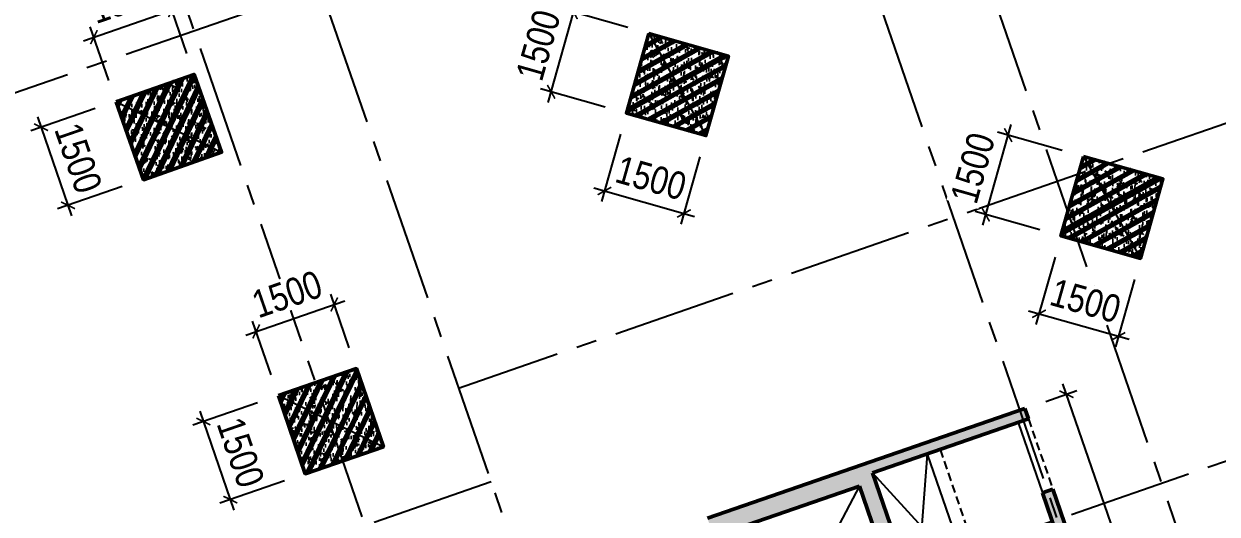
# Model space of a CAD drawing. Header units: millimetres. Extents: x -1534340 to 1713810, y -1348191 to 1114081.
# Drawn here: x 904508 to 926176, y -463057 to -454157 of the extents above; entities that cross this region are included whole.
import ezdxf
from ezdxf.xclip import XClip

# ---------------------------------------------------------------- set-up
doc = ezdxf.new("R2010")
doc.units = ezdxf.units.MM
doc.header["$LTSCALE"] = 100
doc.header["$XCLIPFRAME"] = 0
doc.header["$PDMODE"] = 32
doc.header["$PDSIZE"] = 2.5
for name, pattern in [('CENTER2', [1.125, 0.75, -0.125, 0.125, -0.125]), ('DASHED', [4.5, 3, -1.5]), ('Xref_ST_MBDV Cot vach 30.7.2022$0$DASHDOT', [1, 0.5, -0.25, 0, -0.25])]:
    doc.linetypes.add(name, pattern=pattern)
for name, color, linetype in [('ccu11-Khuat', 9, 'DASHED'), ('ccu11-Manh', 8, 'Continuous'), ('ccu11-Thay', 7, 'Continuous'), ('ccu12-Manh', 8, 'Continuous'), ('ccu12-Truc', 13, 'CENTER2'), ('KC2-DIM', 251, 'Continuous'), ('xref.asix of  podium$0$xref.asix of  podium$0$KT-Hatch', 251, 'Continuous'), ('Xref_ST_MBDV Cot vach 30.7.2022$0$Xref_ST_MBDV Cot vach 30.7.2022|Xref_ST_MBDV Cot vach 30.7.2022|Xref_ST_MBDV Cot vach 30.7.2022|Xref_ST_MBDV Cot vach 30.7.2022|A-WALL-PATT', 251, 'Continuous'), ('Xref_ST_MBDV Cot vach 30.7.2022$0$Xref_ST_MBDV Cot vach 30.7.2022|Xref_ST_MBDV Cot vach 30.7.2022|Xref_ST_MBDV Cot vach 30.7.2022|Xref_ST_MBDV Cot vach 30.7.2022|Site_plot line', 1, 'Xref_ST_MBDV Cot vach 30.7.2022$0$DASHDOT')]:
    doc.layers.add(name, color=color, linetype=linetype)
doc.layers.add('KT-Net cot vach', color=6, linetype='Continuous', lineweight=50)
doc.layers.add('xref.asix of  podium$0$xref.asix of  podium$0$ST_MBDV Cot vach 220805$0$KT-Net cot vach', color=6, linetype='Continuous', lineweight=50)
doc.styles.add('Arial Narrow', font='ARIALN.TTF')
doc.dimstyles.new('ccu12-200', dxfattribs={"dimscale": 200, "dimtxt": 2.5, "dimasz": 1, "dimexe": 1, "dimexo": 2, "dimgap": 1, "dimtad": 1, "dimdec": 0, "dimrnd": 5, "dimdsep": 46, "dimtxsty": 'Arial Narrow', "dimblk": 'ARCHTICK', "dimcen": -1, "dimdle": 1, "dimclrd": 256, "dimclre": 256, "dimclrt": 3, "dimadec": 0, "dimazin": 2, "dimtfac": 0.1, "dimtdec": 0, "dimtmove": 0, "dimatfit": 1, "dimldrblk": 'ARCHTICK', "dimfxl": 1, "dimtvp": 0.8333333333333334, "dimtolj": 1, "dimtzin": 12, "dimarcsym": 0})
pattern_1 = [(49.99999999999999, (550, -550), (286.9040730403014, -25.10085399303804), [30, -330]), (355, (550, -550), (-55.50053344520001, 300.8768534800047), [24, -264]), (100.4514, (573.908672, -552.091736), (231.4037526856086, 275.7758168243814), [25.496076, -280.4568448]), (46.18420000000001, (550, -470), (426.8964194502578, -66.20760573160723), [45, -495]), (96.6356, (585.574698, -475.5173228), (373.8650822194813, 389.6471483601767), [38.2441152, -420.6852]), (351.1842, (550, -470), (373.8647780534509, 389.6474403701299), [36, -396]), (21, (590, -490), (238.7628208473847, -161.0475562661355), [30, -330]), (326.0000000000001, (590, -490), (97.32613276863269, 290.0600180187412), [24, -264]), (71.4514, (609.8968932, -503.4206424), (336.089051432596, 129.012198683981), [25.496076, -280.4568448]), (37.50000000000001, (550, -550), (4.863942126916267, 133.1575415325246), [0, -260.8, 0, -268, 0, -265]), (7.499999999999999, (550, -550), (105.2278149768594, 157.7646847529441), [0, -152.8, 0, -254.8, 0, -101]), (327.5, (460.8, -550), (213.5289744689636, -9.021948693751902), [0, -100, 0, -312, 0, -414]), (317.5, (420.8, -550), (233.2744677369545, 40.04199293292709), [0, -130, 0, -207.2, 0, -294]), (45, (550, -550), (-120.2081528017131, 120.2081528017131), []), (45, (550, -501), (-120.2081528017131, 120.2081528017131), [])]

# ---------------------------------------------------------------- blocks, each defined once
blk = doc.blocks.new('Xref_ST_MBDV Cot vach 30.7.2022$0$Tuong Vay01-flat-1')
at = {"layer": 'Xref_ST_MBDV Cot vach 30.7.2022$0$Xref_ST_MBDV Cot vach 30.7.2022|Xref_ST_MBDV Cot vach 30.7.2022|Xref_ST_MBDV Cot vach 30.7.2022|Xref_ST_MBDV Cot vach 30.7.2022|A-WALL-PATT'}
h = blk.add_hatch(dxfattribs=at)
h.set_pattern_fill('ACET-2D-VATLIEU04', color=256, scale=50, pattern_type=2)
h.set_pattern_definition([(49.99999999999999, (-11139561.83942936, -1407213.44759845), (-225.902473859489, 189.5546824974008), [37.49999998626113, -412.4999998488724]), (355, (-11139561.83942936, -1407213.44759845), (32.12721218541265, 367.2157156157773), [29.99999999490911, -329.9999999440002]), (100.4514, (-11139531.95358936, -1407216.06226845), (-341.2315265778452, -62.9441868767608), [31.87009499667636, -350.57105596344]), (46.18420000000001, (-11139561.83942936, -1407113.44759845), (-319.1804974675179, 306.2520974436775), [56.24999996954708, -618.749999665018]), (96.6356, (-11139517.37105686, -1407120.34425195), (-516.9959221575409, -60.14402179722674), [47.80514400473094, -525.8565000520404]), (351.1842, (-11139561.83942936, -1407113.44759845), (84.74077420309186, 546.3954293043353), [45.00000000792112, -495.0000000871323]), (21, (-11139511.83942936, -1407138.44759845), (-105.6808218676597, 275.3079533968121), [37.49999999934682, -412.499999992815]), (326.0000000000001, (-11139511.83942936, -1407138.44759845), (206.1288045682013, 305.5985201385338), [30.00000001746614, -330.0000001921275]), (71.4514, (-11139486.96831286, -1407155.22340145), (-328.9637652803212, 110.3801005582791), [31.87009499870726, -350.5710559857798]), (37.50000000000001, (-11139561.83942936, -1407213.44759845), (-78.13452938385308, 101.8269011885859), [0, -325.9999998517854, 0, -334.9999998476936, 0, -331.2499998493985]), (7.499999999999999, (-11139561.83942936, -1407213.44759845), (-23.27934638224542, 176.8241910238285), [0, -191.0000000278261, 0, -318.5000000464012, 0, -126.2500000183929]), (327.5, (-11139673.33942936, -1407213.44759845), (71.94441751949489, 112.9301145330537), [0, -125.0000000614986, 0, -390.0000001918756, 0, -517.5000002546042]), (317.5, (-11139723.33942936, -1407213.44759845), (158.0205495897681, 172.4491691102739), [0, -162.4999999478019, 0, -258.9999999168043, 0, -367.4999998819521]), (45, (-11139561.83942936, -1407213.44759845), (-150.2601910028607, 150.2601910026278), []), (45, (-11139561.83942936, -1407152.19759845), (-150.2601910028607, 150.2601910026278), [])])
h.paths.add_polyline_path([(-82665.42454257607, -118500.0088302612), (-81837.41861176863, -121132.0343658989), (-80902.71611081436, -123728.0834242017), (-79862.87874617614, -126283.8385967175), (-78719.63840653747, -128795.0430432414), (-77474.89874527603, -131257.5152608277), (-76130.7324262727, -133667.1548922951), (-74689.37767251953, -136019.9495540815), (-73153.2345392555, -138311.981517314), (-71524.86091735773, -140539.4342316107), (-69806.96827445179, -142698.5986796832), (-68002.4171395041, -144785.8795539467), (-66114.21234000102, -146797.8012427511), (-64145.497998368, -148731.0136179249), (-62099.55229647644, -150582.2976132843), (-59979.78201714717, -152348.5705846979), (-57789.71687134914, -154026.8914431464), (-55533.00362077914, -155614.4655520306), (-53213.40000534989, -157108.6493807235), (-50834.76848621853, -158506.954906286), (-48401.06981415115, -159807.0537564463), (-45916.35643433966, -161006.7810866404), (-43384.76573854871, -162104.1391847725), (-40810.51317570359, -163097.3007977149), (-38197.88523275405, -163984.6121738681), (-35551.23229684308, -164764.5958169776), (-32874.96141154505, -165435.9529462866), (-30173.5289383363, -165997.5656592443), (-27451.44813587703, -166448.4963081502), (-24701.85157574899, -166789.3238736566), (-4396.734290909022, -168938.2567786218), (36420.01678077132, -167648.2249503911), (41836.4863632936, -160718.6374020646), (12445.38596707024, -24367.66042796941), (8472.910947457654, -9248.974452903174), (-4718.707271176856, -5521.400683149928), (-10557.45827306993, -9946.818014640827), (-34021.18647153303, -27848.24941525888), (-39776.65152562223, -32008.57135346811), (-41248.85870469548, -35293.77142358455), (-45787.31564925052, -38574.38242801698), (-49368.4870454669, -38942.00303377653), (-57644.18705056235, -44924.06981060421), (-59844.65461433306, -46601.45355761005), (-61968.93197572604, -48362.30333496258), (-64019.60134904832, -50208.3517090485), (-65993.2459566202, -52136.53199238679), (-67886.59205765836, -54143.61763671576), (-69696.47008413821, -56226.27801198442), (-71419.8706161473, -58381.05012253253), (-73053.93764149398, -60604.33085121214), (-74595.93274202198, -62892.42844269238), (-76043.29574720934, -65241.53179885377), (-77393.615911806, -67647.72832025355), (-78644.64476583898, -70107.01135663176), (-79794.29917307012, -72615.28586126259), (-80840.66479975358, -75168.37520986283), (-81781.99930225872, -77762.02815519366), (-82616.73522835784, -80391.9259061541), (-83343.48262714595, -83053.68931881292), (-83961.03136360087, -85742.88618860021), (-84468.3531336058, -88455.03863057657), (-84864.60300002433, -91185.62932156771), (-85149.1148865223, -93930.11565387133), (-85321.41487544402, -96683.60341540864), (-85381.30445068702, -99529.50948559865), (-85328.50406530127, -102200.8374458619), (-85163.21024433896, -104955.3926120612), (-84885.69993967563, -107700.5945179402), (-84496.42936686985, -110432.1923394061), (-83996.04728951491, -113145.6335586284), (-83385.3738030456, -115836.3975027683)], flags=16)
h.paths.add_polyline_path([(-83625.45879450254, -118780.6341908188), (-82785.20518665202, -121451.592054751), (-81836.67593448795, -124086.0436255364), (-80781.45706173405, -126679.6041032514), (-79621.30565389246, -129227.9548506811), (-78358.15352366865, -131726.8525110248), (-76994.10399421491, -134172.1360737709), (-75531.42839684151, -136559.7338032422), (-73972.56228888594, -138885.6700187323), (-72320.10139823705, -141146.0717144171), (-70576.79730102606, -143337.1750085717), (-68745.55283991061, -145455.3314108832), (-66829.41729043424, -147497.0138977058), (-64831.58128353581, -149458.8227850739), (-62755.37149274349, -151337.4913895966), (-60604.24509477988, -153129.8914679771), (-58381.7840128839, -154833.0384259534), (-56091.68895242736, -156444.0962880657), (-53737.77323871478, -157960.3824199464), (-51323.95646727085, -159379.3719952791), (-48854.25797718205, -160698.7021999834), (-46332.79015832208, -161916.1761666269), (-43763.75160367042, -163029.7666325136), (-41151.42011806555, -164037.6193153583), (-38500.14559506811, -164938.0560009221), (-35814.34277378954, -165729.5773374715), (-33098.48388773762, -166410.8653324069), (-30357.09121792205, -166980.7855469028), (-27594.72956264392, -167438.3889849058), (-24815.98988816142, -167782.8289991841), (-4433.735052675009, -169939.9255319908), (36919.56229590811, -168632.9359166666), (42912.68845487945, -160965.5998827359), (13418.22973546013, -24135.12373521132), (9294.838300889242, -8442.070929647249), (-4925.935208282433, -4423.687328800617), (-11162.76267831214, -9150.82235655561), (-34617.47974592447, -27045.37879939191), (-40579.63196872547, -31355.10398377781), (-42051.83914779872, -34640.30405389448), (-46155.98199344426, -37606.97231750819), (-49737.15338966064, -37974.59292326774), (-58240.31235744618, -44121.0777798905), (-60467.11885703541, -45818.53930653841), (-62622.81900685839, -47605.43596977205), (-64703.8232677374, -49478.79233927629), (-66706.66158131324, -51435.49383058609), (-68628.013630962, -53472.26783320424), (-70464.66541309468, -55585.73726807744), (-72213.55809716694, -57772.38228180911), (-73871.79587351345, -60028.54927773564), (-75436.60120790266, -62350.49395546387), (-76905.37393212318, -64734.34577669739), (-78275.66833624989, -67176.13529814105), (-79545.20269040763, -69671.7966022063), (-80711.86304414831, -72217.17406733404), (-81773.70674647763, -74808.02928769216), (-82728.96568063274, -77440.04813065287), (-83576.04920824617, -80108.84792049509), (-84313.5468179807, -82809.98473610263), (-84940.23047422245, -85538.9608107484), (-85455.05666192248, -88291.23202148662), (-85857.16812421381, -91062.21545574092), (-86145.88844638877, -93847.29761108034), (-86320.75738810934, -96641.83923533), (-86381.51240370423, -99528.87035845965), (-86327.91179009154, -102240.684236032), (-86160.19218073785, -105035.6641918905), (-85878.57688103244, -107821.473743778), (-85483.548480995, -110593.4755141111), (-84975.76463904232, -113347.0545681345), (-84356.0573821161, -116077.6233250971)])
at = {"layer": 'Xref_ST_MBDV Cot vach 30.7.2022$0$Xref_ST_MBDV Cot vach 30.7.2022|Xref_ST_MBDV Cot vach 30.7.2022|Xref_ST_MBDV Cot vach 30.7.2022|Xref_ST_MBDV Cot vach 30.7.2022|Site_plot line', "ltscale": 5000}
blk.add_arc((-17764.15298610739, -99528.87035845988), 69167.3594175971, 126.1463596527413, 263.7926961611879, dxfattribs=at)
blk = doc.blocks.new('Grid-ST-flat-3')
at = {"layer": 'ccu12-Truc', "ltscale": 30}
for p, q in [((354060.2251921427, -35261.67722702224), (370215.9049475128, -82056.07930523856)), ((352169.7243788354, -35914.36909527634), (368325.4041342058, -82708.77117349271)), ((369404.6687134802, -36752.13820029161), (304555.4537775333, -59141.20830987487)), ((343189.8455156267, -39014.65546948352), (361219.3016763728, -91236.39007851167)), ((340897.6132794917, -39806.04435974167), (359986.9050177329, -95097.55833493307)), ((371917.5285306431, -44030.56765644264), (347796.6934022298, -52358.24085405766)), ((373810.3320323362, -49513.02102186112), (349695.2078323849, -57838.72253210988)), ((348389.8671523775, -54057.70604856691), (307655.7401533651, -68121.08717252291))]:
    blk.add_line(p, q, dxfattribs=at)
blk = doc.blocks.new('LOI-B2-T1-PN')
at = {"layer": 'xref.asix of  podium$0$xref.asix of  podium$0$KT-Hatch'}
h = blk.add_hatch(dxfattribs=at)
h.set_pattern_fill('BTCT', color=256, scale=40)
h.set_pattern_definition([(49.99999999999999, (106559.8543703835, -42147.03074568091), (286.9040730403014, -25.10085399303804), [30, -330]), (355, (106559.8543703835, -42147.03074568091), (-55.50053344520001, 300.8768534800047), [24, -264]), (100.4514, (106583.7630423829, -42149.12248168094), (231.4037526856086, 275.7758168243814), [25.496076, -280.4568448]), (46.18420000000001, (106559.8543703835, -42067.03074568091), (426.8964194502578, -66.20760573160723), [45, -495]), (96.6356, (106595.4290683828, -42072.54806848092), (373.8650822194813, 389.6471483601767), [38.2441152, -420.6852]), (351.1842, (106559.8543703835, -42067.03074568091), (373.8647780534509, 389.6474403701299), [36, -396]), (21, (106599.8543703835, -42087.03074568091), (238.7628208473847, -161.0475562661355), [30, -330]), (326.0000000000001, (106599.8543703835, -42087.03074568091), (97.32613276863269, 290.0600180187412), [24, -264]), (71.4514, (106619.7512635831, -42100.45138808095), (336.089051432596, 129.012198683981), [25.496076, -280.4568448]), (37.50000000000001, (106559.8543703835, -42147.03074568091), (4.863942126916267, 133.1575415325246), [0, -260.8, 0, -268, 0, -265]), (7.499999999999999, (106559.8543703835, -42147.03074568091), (105.2278149768594, 157.7646847529441), [0, -152.8, 0, -254.8, 0, -101]), (327.5, (106470.6543703843, -42147.03074568091), (213.5289744689636, -9.021948693751902), [0, -100, 0, -312, 0, -414]), (317.5, (106430.6543703843, -42147.03074568091), (233.2744677369545, 40.04199293292709), [0, -130, 0, -207.2, 0, -294]), (45, (106559.8543703835, -42147.03074568091), (-106.0660171779821, 106.0660171779821), []), (45, (106630.5650483835, -42147.03074568091), (-106.0660171779821, 106.0660171779821), [])])
h.paths.add_polyline_path([(49433.65392537601, 3363.971816275036), (49622.70400670543, 3429.241003099829), (52034.40045988187, -3556.159502078313), (48915.07411792129, -4633.101084687049), (48640.94353325665, -3839.090743097011), (45994.24239462428, -4752.85935864388), (45691.49887049571, -3875.972566526849), (45975.07399249263, -3778.068786289543), (46163.59643967636, -4324.117936077528), (48526.72245631367, -3508.253100767964), (46111.76254379749, 3486.599908476695), (43748.63652716018, 2670.735073167132), (43919.09460751154, 2177.008775634924), (43635.51948551461, 2079.104995397851), (43350.84032822028, 2903.668935258873), (49116.86780881323, 4894.379133414477), (49182.13699563965, 4705.32905208366), (46346.385775676, 3726.291249711998), (49117.06275638752, -4298.884702786105), (51763.76389501989, -3385.116087239236)])
h.paths.add_polyline_path([(45550.82427813113, -2549.2432576383), (45267.2491561342, -2647.147037875606), (44875.63403518684, -1512.846549890004), (45159.2091571819, -1414.942769652931)], flags=17)
h.paths.add_polyline_path([(44734.9594428204, -186.1172410016879), (44451.38432082534, -284.0210212389939), (44059.76919987611, 850.2794667466078), (44343.34432187304, 948.1832469836809)], flags=17)
h.paths.add_polyline_path([(42855.74765053205, -4855.010368898511), (42572.17252853513, -4952.914149135584), (42759.82144065574, -5496.433132962091), (40396.69542402029, -6312.297968271887), (37981.73551150225, 682.555040972773), (40344.86152813956, 1498.419876282569), (40516.19314355403, 1002.163412788883), (40799.76826555096, 1100.067193025956), (40514.21557319351, 1927.161298848689), (37583.93931256421, 915.4889030647464), (40227.34137896635, -6741.039390838239), (43157.61763959564, -5729.366995054064)])
h.paths.add_polyline_path([(42431.49793617055, -3626.184840247501), (42147.92281417362, -3724.088620484574), (41756.30769322626, -2589.788132498972), (42039.88281522132, -2491.884352261899)], flags=17)
h.paths.add_polyline_path([(41615.63310086168, -1263.058823610656), (41332.05797886476, -1360.962603847962), (40940.44285791554, -226.6621158623602), (41224.01797991246, -128.7583356250543)], flags=17)
at = {"ltscale": 0.5}
blk.add_lwpolyline([(47338.89869169029, 4068.954476753715), (48131.91931109922, 1771.995990066498), (47139.40639508469, 1429.33276302478)], dxfattribs=at)
at = {"layer": 'ccu11-Khuat', "ltscale": 0.5}
blk.add_line((47575.21129335393, 4150.540960284707), (48759.82455109805, 719.3471057733987), dxfattribs=at)
at = {"layer": 'ccu11-Khuat', "color": 6, "ltscale": 0.5}
blk.add_lwpolyline([(49182.13699563779, 4705.32905208302), (49622.70400670543, 3429.241003099829)], dxfattribs=at)
at = {"layer": 'ccu11-Thay', "color": 6, "ltscale": 0.5}
blk.add_lwpolyline([(48993.08691430837, 4640.059865258751), (49433.65392537601, 3363.971816275036)], dxfattribs=at)
at = {"layer": 'ccu12-Manh', "ltscale": 0.5}
for points in [[(47338.89869169029, 4068.954476753657), (47139.40639508469, 1429.33276302478)], [(46346.385775676, 3726.291249711998), (48131.91931109922, 1771.995990066498)], [(46110.88900873368, 3489.130074438057), (44514.67593728798, 451.9267834898783)]]:
    blk.add_lwpolyline(points, dxfattribs=at)
at = {"layer": 'xref.asix of  podium$0$xref.asix of  podium$0$ST_MBDV Cot vach 220805$0$KT-Net cot vach', "extrusion": (-3.35282951705558e-09, 1.998521292752062e-08, 0.9999999999999999)}
for p, q in [((49116.86780881323, 4894.379133414477), (43350.84032822028, 2903.668935258873)), ((49182.13699563965, 4705.32905208366), (46346.385775676, 3726.291249711998)), ((46346.385775676, 3726.291249711998), (49117.06275638752, -4298.884702786105)), ((46111.76254379749, 3486.599908476695), (43748.63652716018, 2670.735073167132)), ((48526.72245631367, -3508.253100767964), (46111.76254379749, 3486.599908476695)), ((51763.76389501989, -3385.116087239236), (49433.65392537601, 3363.971816275036)), ((52034.40045988187, -3556.159502078313), (49622.70400670543, 3429.241003099829))]:
    blk.add_line(p, q, dxfattribs=at)
at = {"layer": 'xref.asix of  podium$0$xref.asix of  podium$0$ST_MBDV Cot vach 220805$0$KT-Net cot vach', "color": 6, "extrusion": (-3.35282951705558e-09, 1.998521292752062e-08, 0.9999999999999999)}
blk.add_line((49182.13699563965, 4705.32905208366), (49116.86780881323, 4894.379133414477), dxfattribs=at)
at = {"layer": 'xref.asix of  podium$0$xref.asix of  podium$0$ST_MBDV Cot vach 220805$0$KT-Net cot vach', "color": 6}
blk.add_line((49433.65392537601, 3363.971816275036), (49622.70400670543, 3429.241003099829), dxfattribs=at)
blk = doc.blocks.new('*U151')
h = blk.add_hatch()
h.set_pattern_fill('VATLIEU04', color=250, scale=40, style=0, pattern_type=2)
h.set_pattern_definition(pattern_1)
h.paths.add_polyline_path([(-475, 475), (1025, 475), (1025, -1025), (-475, -1025)])
at = {"color": 6, "ltscale": 0.25}
blk.add_lwpolyline([(-475, 475), (1025, 475), (1025, -1025), (-475, -1025)], close=True, dxfattribs=at)
at = {"layer": 'Defpoints', "linetype": 'ByBlock', "ltscale": 30}
for p, q in [((1025, 475), (-475, -1025)), ((-475, 475), (1025, -1025))]:
    blk.add_line(p, q, dxfattribs=at)
blk = doc.blocks.new('*U160')
h = blk.add_hatch()
h.set_pattern_fill('VATLIEU04', color=250, scale=40, style=0, pattern_type=2)
h.set_pattern_definition(pattern_1)
h.paths.add_polyline_path([(-475, 475), (1025, 475), (1025, -1025), (-475, -1025)])
at = {"color": 6, "ltscale": 0.25}
blk.add_lwpolyline([(-475, 475), (1025, 475), (1025, -1025), (-475, -1025)], close=True, dxfattribs=at)
at = {"layer": 'Defpoints', "linetype": 'ByBlock', "ltscale": 30}
for p, q in [((1025, 475), (-475, -1025)), ((-475, 475), (1025, -1025))]:
    blk.add_line(p, q, dxfattribs=at)
blk = doc.blocks.new('MBDV-B1-T1-PN')
at = {"layer": 'KT-Net cot vach'}
for name, p, rotation in [('*U151', (42617.06634774548, 11115.84079899138), 344.2212204098554), ('*U151', (33220.94150426495, 10173.40535833163, -5.460167990958831e-05), 19.35977521795311), ('*U160', (50507.94334054622, 8886.103875764413), 344.2212204098554), ('*U151', (36164.08893354633, 4835.222883307375, 0.003742682589996882), 19.04713795399666)]:
    blk.add_blockref(name, p, dxfattribs=dict(at, rotation=rotation))
blk = doc.blocks.new('_ARCHTICK')
at = {"color": 0, "linetype": 'ByBlock', "const_width": 0.15}
blk.add_lwpolyline([(-0.5, -0.5), (0.5, 0.5)], dxfattribs=at)
blk = doc.blocks.new('*D1066')
at = {"layer": 'Defpoints', "color": 0, "ltscale": 0.5, "transparency": 16777216}
for p in [(907196.9868796156, -453908.14883161), (907599.2897784406, -455073.4061212829), (906181.4141684663, -455562.9250224915)]:
    blk.add_point(p, dxfattribs=at)
at = {"layer": 'KC2-DIM', "lineweight": -2, "ltscale": 0.5, "transparency": 16777216}
for p, q in [((907468.7514047851, -454695.3059586231), (907131.7176927878, -453719.0987502802)), ((905590.0611883114, -454462.9369196464), (907386.0369609455, -453842.8796447823)), ((906050.8757948107, -455184.8248598317), (905713.8420828136, -454208.6176514887))]:
    blk.add_line(p, q, dxfattribs=at)
at = {"layer": 'KC2-DIM', "lineweight": -2, "ltscale": 0.5, "transparency": 16777216, "xscale": 200, "yscale": 200, "zscale": 200}
for p, rotation in [((907196.9868796156, -453908.14883161), 19.04713795399314), ((905779.1112696413, -454397.6677328186), 199.0471379539931)]:
    blk.add_blockref('_ARCHTICK', p, dxfattribs=dict(at, rotation=rotation))
at = {"layer": 'KC2-DIM', "color": 3, "ltscale": 0.5, "transparency": 16777216, "insert": (906339.4681784885, -453722.5485387502), "char_height": 500, "attachment_point": 5, "rotation": 19.04713795399314, "style": 'Arial Narrow', "bg_fill": 3, "box_fill_scale": 1.1, "bg_fill_color": 256, "bg_fill_true_color": 13158600, "bg_fill_transparency": 0}
blk.add_mtext('\\A1;1500', dxfattribs=at)
blk = doc.blocks.new('*D1067')
at = {"layer": 'Defpoints', "color": 0, "ltscale": 0.5, "transparency": 16777216}
for p in [(906181.4141684665, -455562.9250224914), (906670.9330696749, -456980.8006324655), (905309.95731081, -457450.6749665499)]:
    blk.add_point(p, dxfattribs=at)
at = {"layer": 'KC2-DIM', "lineweight": -2, "ltscale": 0.5, "transparency": 16777216}
for p, q in [((905803.3140058067, -455693.463396147), (904631.3883282716, -456098.0685434035)), ((904755.1692227736, -455843.7492752458), (905375.2264976378, -457639.7250478797)), ((906292.8329070151, -457111.3390061212), (905120.9072294801, -457515.9441533777))]:
    blk.add_line(p, q, dxfattribs=at)
at = {"layer": 'KC2-DIM', "lineweight": -2, "ltscale": 0.5, "transparency": 16777216, "xscale": 200, "yscale": 200, "zscale": 200}
for p, rotation in [((904820.4384096015, -456032.7993565757), 109.0471379539931), ((905309.95731081, -457450.6749665499), 289.0471379539931)]:
    blk.add_blockref('_ARCHTICK', p, dxfattribs=dict(at, rotation=rotation))
at = {"layer": 'KC2-DIM', "color": 3, "ltscale": 0.5, "transparency": 16777216, "insert": (905495.5576036697, -456593.1562654229), "char_height": 500, "attachment_point": 5, "rotation": 289.0471379539931, "style": 'Arial Narrow', "bg_fill": 3, "box_fill_scale": 1.1, "bg_fill_color": 256, "bg_fill_true_color": 13158600, "bg_fill_transparency": 0}
blk.add_mtext('\\A1;1500', dxfattribs=at)
blk = doc.blocks.new('*D1024')
at = {"layer": 'Defpoints', "color": 0, "ltscale": 0.5, "transparency": 16777216}
for p in [(910144.421602251, -459250.7605282791), (910546.7245010759, -460416.0178179516), (909128.8488911019, -460905.5367191602)]:
    blk.add_point(p, dxfattribs=at)
at = {"layer": 'KC2-DIM', "lineweight": -2, "ltscale": 0.5, "transparency": 16777216}
for p, q in [((910416.1861274203, -460037.9176552919), (910079.1524154232, -459061.7104469492)), ((908537.4959109471, -459805.5486163155), (910333.4716835809, -459185.4913414514)), ((908998.3105174463, -460527.4365565004), (908661.2768054492, -459551.2293481578))]:
    blk.add_line(p, q, dxfattribs=at)
at = {"layer": 'KC2-DIM', "lineweight": -2, "ltscale": 0.5, "transparency": 16777216, "xscale": 200, "yscale": 200, "zscale": 200}
for p, rotation in [((910144.421602251, -459250.7605282791), 19.04713795399314), ((908726.545992277, -459740.2794294877), 199.0471379539931)]:
    blk.add_blockref('_ARCHTICK', p, dxfattribs=dict(at, rotation=rotation))
at = {"layer": 'KC2-DIM', "color": 3, "ltscale": 0.5, "transparency": 16777216, "insert": (909286.902901124, -459065.1602354193), "char_height": 500, "attachment_point": 5, "rotation": 19.04713795399314, "style": 'Arial Narrow', "bg_fill": 3, "box_fill_scale": 1.1, "bg_fill_color": 256, "bg_fill_true_color": 13158600, "bg_fill_transparency": 0}
blk.add_mtext('\\A1;1500', dxfattribs=at)
blk = doc.blocks.new('*D1025')
at = {"layer": 'Defpoints', "color": 0, "ltscale": 0.5, "transparency": 16777216}
for p in [(909128.8488911018, -460905.5367191602), (909618.3677923104, -462323.4123291343), (908257.392033445, -462793.2866632188)]:
    blk.add_point(p, dxfattribs=at)
at = {"layer": 'KC2-DIM', "lineweight": -2, "ltscale": 0.5, "transparency": 16777216}
for p, q in [((908750.748728442, -461036.0750928157), (907578.8230509066, -461440.6802400724)), ((907702.6039454087, -461186.3609719147), (908322.6612202728, -462982.3367445486)), ((909240.2676296507, -462453.9507027899), (908068.3419521151, -462858.5558500465))]:
    blk.add_line(p, q, dxfattribs=at)
at = {"layer": 'KC2-DIM', "lineweight": -2, "ltscale": 0.5, "transparency": 16777216, "xscale": 200, "yscale": 200, "zscale": 200}
for p, rotation in [((907767.8731322365, -461375.4110532446), 109.0471379539931), ((908257.392033445, -462793.2866632188), 289.0471379539931)]:
    blk.add_blockref('_ARCHTICK', p, dxfattribs=dict(at, rotation=rotation))
at = {"layer": 'KC2-DIM', "color": 3, "ltscale": 0.5, "transparency": 16777216, "insert": (908442.9923263048, -461935.7679620917), "char_height": 500, "attachment_point": 5, "rotation": 289.0471379539931, "style": 'Arial Narrow', "bg_fill": 3, "box_fill_scale": 1.1, "bg_fill_color": 256, "bg_fill_true_color": 13158600, "bg_fill_transparency": 0}
blk.add_mtext('\\A1;1500', dxfattribs=at)
blk = doc.blocks.new('*D1096')
at = {"layer": 'Defpoints', "color": 0, "ltscale": 0.5, "transparency": 16777216}
for p in [(915450.0111990921, -455776.1113367007), (916893.4893554188, -456183.9971199883), (916493.8564922402, -457598.2687915799)]:
    blk.add_point(p, dxfattribs=at)
at = {"layer": 'KC2-DIM', "lineweight": -2, "ltscale": 0.5, "transparency": 16777216}
for p, q in [((915341.2416568821, -456161.0388450545), (914995.9935648085, -457382.8467624692)), ((916784.7198132088, -456568.924628342), (916439.4717211352, -457790.7325457568)), ((914857.9145817367, -457135.9982371873), (916686.3202464171, -457652.6535626849))]:
    blk.add_line(p, q, dxfattribs=at)
at = {"layer": 'KC2-DIM', "lineweight": -2, "ltscale": 0.5, "transparency": 16777216, "xscale": 200, "yscale": 200, "zscale": 200}
for p, rotation in [((915050.3783359135, -457190.3830082923), 164.2212204098545), ((916493.8564922402, -457598.2687915799), 344.2212204098545)]:
    blk.add_blockref('_ARCHTICK', p, dxfattribs=dict(at, rotation=rotation))
at = {"layer": 'KC2-DIM', "color": 3, "ltscale": 0.5, "transparency": 16777216, "insert": (915895.920672856, -456956.1951607637), "char_height": 500, "attachment_point": 5, "rotation": 344.22122040985454, "style": 'Arial Narrow', "bg_fill": 3, "box_fill_scale": 1.1, "bg_fill_color": 256, "bg_fill_true_color": 13158600, "bg_fill_transparency": 0}
blk.add_mtext('\\A1;1500', dxfattribs=at)
blk = doc.blocks.new('*D1097')
at = {"layer": 'Defpoints', "color": 0, "ltscale": 0.5, "transparency": 16777216}
for p in [(914490.7549540908, -453946.3178110491), (915857.89698238, -454332.6331803743), (915450.0111990924, -455776.1113367007)]:
    blk.add_point(p, dxfattribs=at)
at = {"layer": 'KC2-DIM', "lineweight": -2, "ltscale": 0.5, "transparency": 16777216}
for p, q in [((914028.4843996982, -455582.2597215525), (914545.1397251958, -453753.8540568722)), ((915472.9694740262, -454223.8636381642), (914298.291199914, -453891.933039944)), ((915065.0836907387, -455667.3417944907), (913890.4054166264, -455335.4111962706))]:
    blk.add_line(p, q, dxfattribs=at)
at = {"layer": 'KC2-DIM', "lineweight": -2, "ltscale": 0.5, "transparency": 16777216, "xscale": 200, "yscale": 200, "zscale": 200}
for p, rotation in [((914490.7549540908, -453946.3178110491), 74.22122040985393), ((914082.8691708032, -455389.7959673756), 254.2212204098539)]:
    blk.add_blockref('_ARCHTICK', p, dxfattribs=dict(at, rotation=rotation))
at = {"layer": 'KC2-DIM', "color": 3, "ltscale": 0.5, "transparency": 16777216, "insert": (913848.6813232745, -454544.2536304333), "char_height": 500, "attachment_point": 5, "rotation": 74.22122040985393, "style": 'Arial Narrow', "bg_fill": 3, "box_fill_scale": 1.1, "bg_fill_color": 256, "bg_fill_true_color": 13158600, "bg_fill_transparency": 0}
blk.add_mtext('\\A1;1500', dxfattribs=at)
blk = doc.blocks.new('*D1006')
at = {"layer": 'Defpoints', "color": 0, "ltscale": 0.5, "transparency": 16777216}
for p in [(923340.8881918929, -458005.8482599276), (924784.3663482195, -458413.7340432153), (924384.7334850408, -459828.005714807)]:
    blk.add_point(p, dxfattribs=at)
at = {"layer": 'KC2-DIM', "lineweight": -2, "ltscale": 0.5, "transparency": 16777216}
for p, q in [((923232.1186496828, -458390.7757682814), (922886.8705576092, -459612.5836856962)), ((924675.5968060094, -458798.661551569), (924330.3487139358, -460020.4694689838)), ((922748.7915745374, -459365.7351604144), (924577.1972392177, -459882.390485912))]:
    blk.add_line(p, q, dxfattribs=at)
at = {"layer": 'KC2-DIM', "lineweight": -2, "ltscale": 0.5, "transparency": 16777216, "xscale": 200, "yscale": 200, "zscale": 200}
for p, rotation in [((922941.2553287143, -459420.1199315194), 164.2212204098545), ((924384.7334850408, -459828.005714807), 344.2212204098545)]:
    blk.add_blockref('_ARCHTICK', p, dxfattribs=dict(at, rotation=rotation))
at = {"layer": 'KC2-DIM', "color": 3, "ltscale": 0.5, "transparency": 16777216, "insert": (923786.7976656567, -459185.9320839907), "char_height": 500, "attachment_point": 5, "rotation": 344.22122040985454, "style": 'Arial Narrow', "bg_fill": 3, "box_fill_scale": 1.1, "bg_fill_color": 256, "bg_fill_true_color": 13158600, "bg_fill_transparency": 0}
blk.add_mtext('\\A1;1500', dxfattribs=at)
blk = doc.blocks.new('*D1007')
at = {"layer": 'Defpoints', "color": 0, "ltscale": 0.5, "transparency": 16777216}
for p in [(922381.6319468914, -456176.054734276), (923748.7739751806, -456562.3701036012), (923340.8881918931, -458005.8482599277)]:
    blk.add_point(p, dxfattribs=at)
at = {"layer": 'KC2-DIM', "lineweight": -2, "ltscale": 0.5, "transparency": 16777216}
for p, q in [((921919.3613924988, -457811.9966447795), (922436.0167179964, -455983.5909800992)), ((923363.8464668267, -456453.6005613912), (922189.1681927146, -456121.669963171)), ((922955.9606835393, -457897.0787177177), (921781.282409427, -457565.1481194976))]:
    blk.add_line(p, q, dxfattribs=at)
at = {"layer": 'KC2-DIM', "lineweight": -2, "ltscale": 0.5, "transparency": 16777216, "xscale": 200, "yscale": 200, "zscale": 200}
for p, rotation in [((922381.6319468914, -456176.054734276), 74.22122040985393), ((921973.7461636038, -457619.5328906026), 254.2212204098539)]:
    blk.add_blockref('_ARCHTICK', p, dxfattribs=dict(at, rotation=rotation))
at = {"layer": 'KC2-DIM', "color": 3, "ltscale": 0.5, "transparency": 16777216, "insert": (921739.5583160752, -456773.9905536603), "char_height": 500, "attachment_point": 5, "rotation": 74.22122040985393, "style": 'Arial Narrow', "bg_fill": 3, "box_fill_scale": 1.1, "bg_fill_color": 256, "bg_fill_true_color": 13158600, "bg_fill_transparency": 0}
blk.add_mtext('\\A1;1500', dxfattribs=at)
blk = doc.blocks.new('*D1083')
at = {"layer": 'Defpoints', "color": 0, "ltscale": 0.5, "transparency": 16777216}
for p in [(923440.4717011561, -460879.7544898876), (922685.6360282437, -461140.3600934952), (925603.1686793116, -469590.8987289882)]:
    blk.add_point(p, dxfattribs=at)
at = {"layer": 'KC2-DIM', "lineweight": -2, "ltscale": 0.5, "transparency": 16777216}
for p, q in [((923063.7361909056, -461009.8217198457), (923629.5217824872, -460814.4853030628)), ((926423.2735390489, -469519.3432067115), (923375.2025143313, -460690.7044085566)), ((925981.2688419735, -469460.3603553387), (926547.054433555, -469265.0239385559))]:
    blk.add_line(p, q, dxfattribs=at)
at = {"layer": 'KC2-DIM', "lineweight": -2, "ltscale": 0.5, "transparency": 16777216, "xscale": 200, "yscale": 200, "zscale": 200}
for p, rotation in [((923440.4717011561, -460879.7544898876), 109.0471379530771), ((926358.0043522241, -469330.2931253806), 289.0471379530771)]:
    blk.add_blockref('_ARCHTICK', p, dxfattribs=dict(at, rotation=rotation))
at = {"layer": 'KC2-DIM', "color": 3, "ltscale": 0.5, "transparency": 16777216, "insert": (925329.5977701566, -464956.442911501), "char_height": 500, "attachment_point": 5, "rotation": 289.0471379530771, "style": 'Arial Narrow', "bg_fill": 3, "box_fill_scale": 1.1, "bg_fill_color": 256, "bg_fill_true_color": 13158600, "bg_fill_transparency": 0}
blk.add_mtext('\\A1;8940', dxfattribs=at)

msp = doc.modelspace()

# ---------------------------------------------------------------- block references
ref = msp.add_blockref('Xref_ST_MBDV Cot vach 30.7.2022$0$Tuong Vay01-flat-1', (942937.7587098863, -339010.0912266203))
XClip(ref).set_block_clipping_path([(-91541.67363452361, -190955.66829734467), (52438.32550173579, -76158.0499385341)])
for name, p in [('Grid-ST-flat-3', (564606.1853842187, -408415.083977497)), ('LOI-B2-T1-PN', (873568.7682194301, -466034.7392269101)), ('LOI-B2-T1-PN', (873568.76821943, -466034.7392269101))]:
    msp.add_blockref(name, p)
at = {"layer": 'ccu11-Manh'}
msp.add_blockref('MBDV-B1-T1-PN', (873568.7682194301, -466034.7392269101), dxfattribs=at)

# ---------------------------------------------------------------- next in the draw order: dimensions: what is measured, and where the dimension line sits
at = {"layer": 'KC2-DIM', "ltscale": 0.5}
for base, p1, p2, angle, picture, middle in [((907196.9868796156, -453908.14883161, -5.460132587726931e-05), (906181.4141684663, -455562.9250224914, -5.460167990958818e-05), (907599.2897784405, -455073.4061212828, -5.460167990958831e-05), 19.04713795399735, '*D1066', (906488.0490746284, -454152.9082822142, -5.460132587726931e-05)), ((916493.8564922402, -457598.2687915799), (915450.0111990923, -455776.1113367007), (916893.4893554188, -456183.9971199883), 344.2212204098524, '*D1096', (915772.1174140769, -457394.3258999361)), ((924384.7334850408, -459828.005714807), (923340.888191893, -458005.8482599277), (924784.3663482196, -458413.7340432153), 344.22122040985454, '*D1006', (923662.9944068776, -459624.0628231631)), ((910144.421602251, -459250.7605282791, 0.003742682944019437), (909128.8488911018, -460905.5367191602, 0.003742682589987118), (910546.7245010759, -460416.0178179516, 0.003742682589987118), 19.047137953995247, '*D1024', (909435.4837972639, -459495.5199788833, 0.003742682944019437))]:
    dim = msp.add_linear_dim(base=base, p1=p1, p2=p2, angle=angle, dimstyle='ccu12-200', override={"dimfxl": 150, "dimtfill": 1}, dxfattribs=at)
    dim.commit()
    dim.dimension.update_dxf_attribs({"geometry": picture, "text_midpoint": middle, "dimtype": 161})
dim = msp.add_aligned_dim(p1=(925603.1686793118, -469590.8987289884), p2=(922685.6360282438, -461140.3600934952), distance=-798.5563059250453, dimstyle='ccu12-200', override={"dimfxl": 150, "dimtfill": 1}, dxfattribs=at)
dim.commit()
dim.dimension.update_dxf_attribs({"geometry": '*D1083', "text_midpoint": (925329.5977701566, -464956.442911501)})

# ---------------------------------------------------------------- next in the draw order: dimensions: what is measured, and where the dimension line sits
for base, p1, p2, angle, picture, middle in [((914490.7549540908, -453946.3178110491), (915450.0111990923, -455776.1113367007), (915857.8969823798, -454332.6331803742), 74.22122040985333, '*D1097', (914286.812062447, -454668.0568892125)), ((905309.95731081, -457450.6749665499, -5.460132587726931e-05), (906181.4141684663, -455562.9250224914, -5.460167990958818e-05), (906670.9330696749, -456980.8006324655, -5.460167991175508e-05), 289.04713795399385, '*D1067', (905065.1978602058, -456741.7371615629, -5.460132587726931e-05)), ((922381.6319468914, -456176.054734276), (923340.888191893, -458005.8482599277), (923748.7739751806, -456562.3701036012), 74.22122040985393, '*D1007', (922177.6890552477, -456897.7938124394)), ((908257.392033445, -462793.2866632188, 0.003742682944019437), (909128.8488911018, -460905.5367191602, 0.003742682589987118), (909618.3677923103, -462323.4123291343, 0.003742682589984952), 289.04713795399385, '*D1025', (908012.6325828407, -462084.3488582316, 0.003742682944019437))]:
    dim = msp.add_linear_dim(base=base, p1=p1, p2=p2, angle=angle, dimstyle='ccu12-200', override={"dimfxl": 150, "dimtfill": 1}, dxfattribs=at)
    dim.commit()
    dim.dimension.update_dxf_attribs({"geometry": picture, "text_midpoint": middle, "dimtype": 161})

doc.saveas('drawing.dxf')
